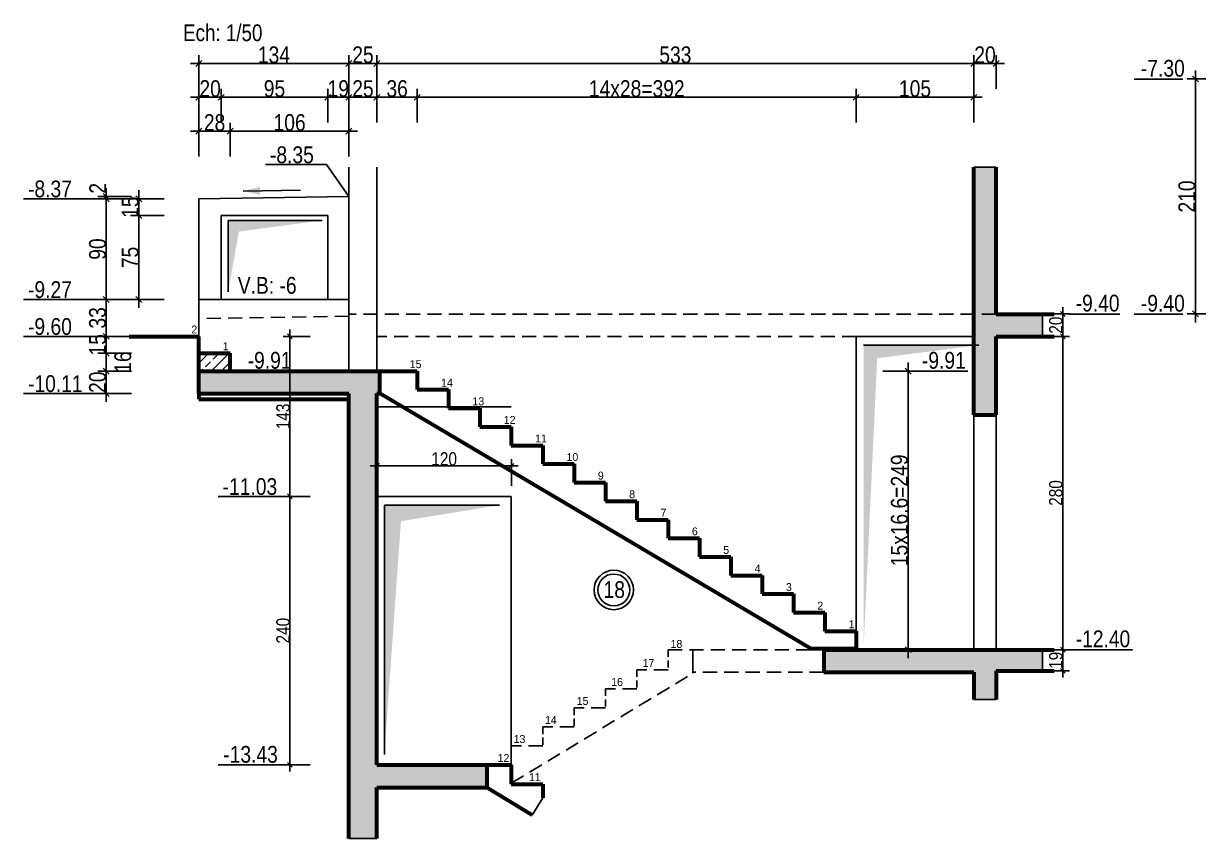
# Model space of a CAD drawing. Header units: millimetres. Extents: x 0 to 26991, y -21919 to -4.
# Drawn here: x 12061 to 13110, y -20234 to -19506 of the extents above; entities that cross this region are included whole.
import ezdxf
from ezdxf.enums import TextEntityAlignment as Align

# ---------------------------------------------------------------- set-up
doc = ezdxf.new("R2010")
doc.units = ezdxf.units.MM
doc.linetypes.add('CACHEX2', pattern=[19.05, 12.7, -6.35])
for name, color, linetype in [('01_cote_gen', 4, 'Continuous'), ('01_linteaux', 2, 'Continuous'), ('01_murs_sup', 2, 'CACHEX2'), ('01_poch_BN', 9, 'Continuous'), ('01_poch_murs', 253, 'Continuous'), ('01_texte', 230, 'Continuous'), ('AA_COTES', 2, 'Continuous')]:
    doc.layers.add(name, color=color, linetype=linetype)
doc.layers.add('01_murs_coup', color=5, linetype='Continuous', lineweight=60)
doc.styles.add('ARIAL NA', font='ARIALN.TTF')
doc.styles.add('Eurostile', font='')
doc.styles.add('MATTE_TXT', font='arial.ttf')
doc.styles.add('STYLE2', font='ARIALN.TTF')
doc.styles.get('Eurostile').set_extended_font_data('Eurostile')
doc.dimstyles.new('JB50', dxfattribs={"dimscale": 0.1, "dimtxt": 150, "dimasz": 15, "dimexe": 0.1, "dimexo": 0.1, "dimgap": 0.09, "dimtad": 1, "dimdec": 1, "dimdsep": 46, "dimtxsty": 'STYLE2', "dimblk1": 'BOND_G', "dimblk2": 'BOND_D', "dimsah": 1, "dimcen": 1.5, "dimdle": 0.01, "dimse1": 1, "dimse2": 1, "dimclrd": 4, "dimclre": 2, "dimclrt": 6, "dimazin": 2, "dimtfac": 2.333333, "dimtdec": 1, "dimtix": 1, "dimtmove": 2, "dimatfit": 3, "dimldrblk": 'BOND_G', "dimfxl": 1, "dimtolj": 1, "dimtzin": 0, "dimarcsym": 0})
doc.dimstyles.new('JB50res', dxfattribs={"dimscale": 0.1, "dimtxt": 120, "dimasz": 12, "dimexe": 0.1, "dimexo": 0.1, "dimgap": 0.09, "dimtad": 1, "dimdec": 1, "dimdsep": 46, "dimtxsty": 'STYLE2', "dimblk1": 'BOND_G', "dimblk2": 'BOND_D', "dimsah": 1, "dimcen": 1.5, "dimdle": 0.01, "dimse1": 1, "dimse2": 1, "dimclrd": 4, "dimclre": 2, "dimclrt": 6, "dimazin": 2, "dimtfac": 2.333333, "dimtdec": 1, "dimtix": 1, "dimtmove": 2, "dimatfit": 3, "dimldrblk": 'BOND_G', "dimfxl": 1, "dimtolj": 1, "dimtzin": 0, "dimarcsym": 0})

# ---------------------------------------------------------------- blocks, each defined once
blk = doc.blocks.new('BOND_G')
at = {"layer": 'AA_COTES', "color": 0}
for p, q in [((0, -5), (0, 15)), ((5, 0), (-5, 0)), ((1.77, 1.77), (-1.77, -1.77))]:
    blk.add_line(p, q, dxfattribs=at)
blk = doc.blocks.new('BOND_D')
at = {"layer": 'AA_COTES', "color": 0}
for p, q in [((5, 0), (-5, 0)), ((-1.77, -1.77), (1.77, 1.77)), ((0, 5), (0, -15))]:
    blk.add_line(p, q, dxfattribs=at)
blk = doc.blocks.new('*D2813')
at = {"layer": '01_cote_gen', "color": 4, "lineweight": -2, "transparency": 16777216}
blk.add_line((12413.7, -19571.9), (12802.7, -19571.9), dxfattribs=at)
at = {"layer": 'Defpoints', "color": 0, "transparency": 16777216}
for p in [(12804.2, -19571.9), (12412.2, -19594.4), (12804.2, -19905.1)]:
    blk.add_point(p, dxfattribs=at)
at = {"layer": '01_cote_gen', "color": 4, "lineweight": -2, "transparency": 16777216, "xscale": 1.5, "yscale": 1.5, "zscale": 1.5, "rotation": 180}
blk.add_blockref('BOND_G', (12412.2, -19571.9), dxfattribs=at)
at = {"layer": '01_cote_gen', "color": 4, "lineweight": -2, "transparency": 16777216, "xscale": 1.5, "yscale": 1.5, "zscale": 1.5}
blk.add_blockref('BOND_D', (12804.2, -19571.9), dxfattribs=at)
at = {"layer": '01_cote_gen', "color": 6, "transparency": 16777216, "insert": (12608.2, -19564.2), "char_height": 15, "attachment_point": 5, "style": 'STYLE2'}
blk.add_mtext('\\A1;14x28=392', dxfattribs=at)
blk = doc.blocks.new('*D2814')
at = {"layer": '01_cote_gen', "color": 4, "lineweight": -2, "transparency": 16777216}
blk.add_line((12805.7, -19571.9), (12907.7, -19571.9), dxfattribs=at)
at = {"layer": 'Defpoints', "color": 0, "transparency": 16777216}
for p in [(12909.2, -19571.9), (12804.2, -19594.4), (12909.2, -19605.9)]:
    blk.add_point(p, dxfattribs=at)
at = {"layer": '01_cote_gen', "color": 4, "lineweight": -2, "transparency": 16777216, "xscale": 1.5, "yscale": 1.5, "zscale": 1.5, "rotation": 180}
blk.add_blockref('BOND_G', (12804.2, -19571.9), dxfattribs=at)
at = {"layer": '01_cote_gen', "color": 4, "lineweight": -2, "transparency": 16777216, "xscale": 1.5, "yscale": 1.5, "zscale": 1.5}
blk.add_blockref('BOND_D', (12909.2, -19571.9), dxfattribs=at)
at = {"layer": '01_cote_gen', "color": 6, "transparency": 16777216, "insert": (12856.7, -19564.2), "char_height": 15, "attachment_point": 5, "style": 'STYLE2'}
blk.add_mtext('\\A1;105', dxfattribs=at)
blk = doc.blocks.new('*D2815')
at = {"layer": '01_cote_gen', "color": 4, "lineweight": -2, "transparency": 16777216}
blk.add_line((12377.7, -19571.9), (12410.7, -19571.9), dxfattribs=at)
at = {"layer": 'Defpoints', "color": 0, "transparency": 16777216}
for p in [(12412.2, -19571.9), (12376.2, -19594.4), (12412.2, -19594.4)]:
    blk.add_point(p, dxfattribs=at)
at = {"layer": '01_cote_gen', "color": 4, "lineweight": -2, "transparency": 16777216, "xscale": 1.5, "yscale": 1.5, "zscale": 1.5, "rotation": 180}
blk.add_blockref('BOND_G', (12376.2, -19571.9), dxfattribs=at)
at = {"layer": '01_cote_gen', "color": 4, "lineweight": -2, "transparency": 16777216, "xscale": 1.5, "yscale": 1.5, "zscale": 1.5}
blk.add_blockref('BOND_D', (12412.2, -19571.9), dxfattribs=at)
at = {"layer": '01_cote_gen', "color": 6, "transparency": 16777216, "insert": (12394.2, -19564.2), "char_height": 15, "attachment_point": 5, "style": 'STYLE2'}
blk.add_mtext('\\A1;36', dxfattribs=at)
blk = doc.blocks.new('*D2816')
at = {"layer": '01_cote_gen', "color": 4, "lineweight": -2, "transparency": 16777216}
blk.add_line((12850.5, -19818), (12850.5, -20064), dxfattribs=at)
at = {"layer": 'Defpoints', "color": 0, "transparency": 16777216}
for p in [(12413.7, -19816.5), (12839.4, -20065.5), (12850.5, -20065.5)]:
    blk.add_point(p, dxfattribs=at)
at = {"layer": '01_cote_gen', "color": 4, "lineweight": -2, "transparency": 16777216, "xscale": 1.5, "yscale": 1.5, "zscale": 1.5}
for name, p, rotation in [('BOND_G', (12850.5, -19816.5), 90), ('BOND_D', (12850.5, -20065.5), 270)]:
    blk.add_blockref(name, p, dxfattribs=dict(at, rotation=rotation))
at = {"layer": '01_cote_gen', "color": 6, "transparency": 16777216, "insert": (12842.8, -19941), "char_height": 15, "attachment_point": 5, "rotation": 90, "style": 'STYLE2'}
blk.add_mtext('\\A1;15x16.6=249', dxfattribs=at)
blk = doc.blocks.new('*D2817')
at = {"layer": '01_cote_gen', "color": 4, "lineweight": -2, "transparency": 16777216}
blk.add_line((12246.7, -19602.2), (12349.7, -19602.2), dxfattribs=at)
at = {"layer": 'Defpoints', "color": 0, "transparency": 16777216}
for p in [(12351.2, -19602.2), (12245.2, -19624.7), (12351.2, -19624.7)]:
    blk.add_point(p, dxfattribs=at)
at = {"layer": '01_cote_gen', "color": 4, "lineweight": -2, "transparency": 16777216, "xscale": 1.5, "yscale": 1.5, "zscale": 1.5, "rotation": 180}
blk.add_blockref('BOND_G', (12245.2, -19602.2), dxfattribs=at)
at = {"layer": '01_cote_gen', "color": 4, "lineweight": -2, "transparency": 16777216, "xscale": 1.5, "yscale": 1.5, "zscale": 1.5}
blk.add_blockref('BOND_D', (12351.2, -19602.2), dxfattribs=at)
at = {"layer": '01_cote_gen', "color": 6, "transparency": 16777216, "insert": (12298.2, -19594.5), "char_height": 15, "attachment_point": 5, "style": 'STYLE2'}
blk.add_mtext('\\A1;106', dxfattribs=at)
blk = doc.blocks.new('*D2818')
at = {"layer": '01_cote_gen', "color": 4, "lineweight": -2, "transparency": 16777216}
blk.add_line((12352.7, -19541.7), (12374.7, -19541.7), dxfattribs=at)
at = {"layer": 'Defpoints', "color": 0, "transparency": 16777216}
for p in [(12376.2, -19541.7), (12351.2, -19549.2), (12376.2, -19552.9)]:
    blk.add_point(p, dxfattribs=at)
at = {"layer": '01_cote_gen', "color": 4, "lineweight": -2, "transparency": 16777216, "xscale": 1.5, "yscale": 1.5, "zscale": 1.5, "rotation": 180}
blk.add_blockref('BOND_G', (12351.2, -19541.7), dxfattribs=at)
at = {"layer": '01_cote_gen', "color": 4, "lineweight": -2, "transparency": 16777216, "xscale": 1.5, "yscale": 1.5, "zscale": 1.5}
blk.add_blockref('BOND_D', (12376.2, -19541.7), dxfattribs=at)
at = {"layer": '01_cote_gen', "color": 6, "transparency": 16777216, "insert": (12363.7, -19534), "char_height": 15, "attachment_point": 5, "style": 'STYLE2'}
blk.add_mtext('\\A1;25', dxfattribs=at)
blk = doc.blocks.new('*D2819')
at = {"layer": '01_cote_gen', "color": 4, "lineweight": -2, "transparency": 16777216}
blk.add_line((12218.7, -19602.2), (12243.7, -19602.2), dxfattribs=at)
at = {"layer": 'Defpoints', "color": 0, "transparency": 16777216}
for p in [(12245.2, -19602.2), (12217.2, -19624.7), (12245.2, -19624.7)]:
    blk.add_point(p, dxfattribs=at)
at = {"layer": '01_cote_gen', "color": 4, "lineweight": -2, "transparency": 16777216, "xscale": 1.5, "yscale": 1.5, "zscale": 1.5, "rotation": 180}
blk.add_blockref('BOND_G', (12217.2, -19602.2), dxfattribs=at)
at = {"layer": '01_cote_gen', "color": 4, "lineweight": -2, "transparency": 16777216, "xscale": 1.5, "yscale": 1.5, "zscale": 1.5}
blk.add_blockref('BOND_D', (12245.2, -19602.2), dxfattribs=at)
at = {"layer": '01_cote_gen', "color": 6, "transparency": 16777216, "insert": (12231.2, -19594.5), "char_height": 15, "attachment_point": 5, "style": 'STYLE2'}
blk.add_mtext('\\A1;28', dxfattribs=at)
blk = doc.blocks.new('*D2820')
at = {"layer": '01_cote_gen', "color": 4, "lineweight": -2, "transparency": 16777216}
blk.add_line((12218.7, -19541.7), (12349.7, -19541.7), dxfattribs=at)
at = {"layer": 'Defpoints', "color": 0, "transparency": 16777216}
for p in [(12351.2, -19541.7), (12351.2, -19557.6), (12217.2, -19578.6)]:
    blk.add_point(p, dxfattribs=at)
at = {"layer": '01_cote_gen', "color": 4, "lineweight": -2, "transparency": 16777216, "xscale": 1.5, "yscale": 1.5, "zscale": 1.5, "rotation": 180}
blk.add_blockref('BOND_G', (12217.2, -19541.7), dxfattribs=at)
at = {"layer": '01_cote_gen', "color": 4, "lineweight": -2, "transparency": 16777216, "xscale": 1.5, "yscale": 1.5, "zscale": 1.5}
blk.add_blockref('BOND_D', (12351.2, -19541.7), dxfattribs=at)
at = {"layer": '01_cote_gen', "color": 6, "transparency": 16777216, "insert": (12284.2, -19534), "char_height": 15, "attachment_point": 5, "style": 'STYLE2'}
blk.add_mtext('\\A1;134', dxfattribs=at)
blk = doc.blocks.new('*D2821')
at = {"layer": '01_cote_gen', "color": 4, "lineweight": -2, "transparency": 16777216}
blk.add_line((12352.7, -19571.9), (12374.7, -19571.9), dxfattribs=at)
at = {"layer": 'Defpoints', "color": 0, "transparency": 16777216}
for p in [(12376.2, -19571.9), (12376.2, -19588.2), (12351.2, -19601.9)]:
    blk.add_point(p, dxfattribs=at)
at = {"layer": '01_cote_gen', "color": 4, "lineweight": -2, "transparency": 16777216, "xscale": 1.5, "yscale": 1.5, "zscale": 1.5, "rotation": 180}
blk.add_blockref('BOND_G', (12351.2, -19571.9), dxfattribs=at)
at = {"layer": '01_cote_gen', "color": 4, "lineweight": -2, "transparency": 16777216, "xscale": 1.5, "yscale": 1.5, "zscale": 1.5}
blk.add_blockref('BOND_D', (12376.2, -19571.9), dxfattribs=at)
at = {"layer": '01_cote_gen', "color": 6, "transparency": 16777216, "insert": (12363.7, -19564.2), "char_height": 15, "attachment_point": 5, "style": 'STYLE2'}
blk.add_mtext('\\A1;25', dxfattribs=at)
blk = doc.blocks.new('*D2822')
at = {"layer": '01_cote_gen', "color": 4, "lineweight": -2, "transparency": 16777216}
blk.add_line((12910.7, -19541.7), (12927.7, -19541.7), dxfattribs=at)
at = {"layer": 'Defpoints', "color": 0, "transparency": 16777216}
for p in [(12929.2, -19541.7), (12909.2, -19578.6), (12929.2, -19670.4)]:
    blk.add_point(p, dxfattribs=at)
at = {"layer": '01_cote_gen', "color": 4, "lineweight": -2, "transparency": 16777216, "xscale": 1.5, "yscale": 1.5, "zscale": 1.5, "rotation": 180}
blk.add_blockref('BOND_G', (12909.2, -19541.7), dxfattribs=at)
at = {"layer": '01_cote_gen', "color": 4, "lineweight": -2, "transparency": 16777216, "xscale": 1.5, "yscale": 1.5, "zscale": 1.5}
blk.add_blockref('BOND_D', (12929.2, -19541.7), dxfattribs=at)
at = {"layer": '01_cote_gen', "color": 6, "transparency": 16777216, "insert": (12919.2, -19534), "char_height": 15, "attachment_point": 5, "style": 'STYLE2'}
blk.add_mtext('\\A1;20', dxfattribs=at)
blk = doc.blocks.new('*D2823')
at = {"layer": '01_cote_gen', "color": 4, "lineweight": -2, "transparency": 16777216}
blk.add_line((12377.7, -19541.7), (12907.7, -19541.7), dxfattribs=at)
at = {"layer": 'Defpoints', "color": 0, "transparency": 16777216}
for p in [(12909.2, -19541.7), (12376.2, -19579.4), (12909.2, -19593.8)]:
    blk.add_point(p, dxfattribs=at)
at = {"layer": '01_cote_gen', "color": 4, "lineweight": -2, "transparency": 16777216, "xscale": 1.5, "yscale": 1.5, "zscale": 1.5, "rotation": 180}
blk.add_blockref('BOND_G', (12376.2, -19541.7), dxfattribs=at)
at = {"layer": '01_cote_gen', "color": 4, "lineweight": -2, "transparency": 16777216, "xscale": 1.5, "yscale": 1.5, "zscale": 1.5}
blk.add_blockref('BOND_D', (12909.2, -19541.7), dxfattribs=at)
at = {"layer": '01_cote_gen', "color": 6, "transparency": 16777216, "insert": (12642.7, -19534), "char_height": 15, "attachment_point": 5, "style": 'STYLE2'}
blk.add_mtext('\\A1;533', dxfattribs=at)
blk = doc.blocks.new('*D2831')
at = {"layer": '01_cote_gen', "color": 4, "lineweight": -2, "transparency": 16777216}
blk.add_line((12134.4, -19835), (12134.4, -19818), dxfattribs=at)
at = {"layer": 'Defpoints', "color": 0, "transparency": 16777216}
for p in [(12134.4, -19816.5), (12289.8, -19816.5), (12289.8, -19836.5)]:
    blk.add_point(p, dxfattribs=at)
at = {"layer": '01_cote_gen', "color": 4, "lineweight": -2, "transparency": 16777216, "xscale": 1.5, "yscale": 1.5, "zscale": 1.5}
for name, p, rotation in [('BOND_D', (12134.4, -19816.5), 90), ('BOND_G', (12134.4, -19836.5), 270)]:
    blk.add_blockref(name, p, dxfattribs=dict(at, rotation=rotation))
at = {"layer": '01_cote_gen', "color": 6, "transparency": 16777216, "insert": (12126.7, -19826.5), "char_height": 15, "attachment_point": 5, "rotation": 90, "style": 'STYLE2'}
blk.add_mtext('\\A1;20', dxfattribs=at)
blk = doc.blocks.new('*D2832')
at = {"layer": '01_cote_gen', "color": 4, "lineweight": -2, "transparency": 16777216}
blk.add_line((12134.4, -19815), (12134.4, -19802), dxfattribs=at)
at = {"layer": 'Defpoints', "color": 0, "transparency": 16777216}
for p in [(12134.4, -19800.5), (12245.2, -19800.5), (12156.9, -19816.5)]:
    blk.add_point(p, dxfattribs=at)
at = {"layer": '01_cote_gen', "color": 4, "lineweight": -2, "transparency": 16777216, "xscale": 1.5, "yscale": 1.5, "zscale": 1.5}
for name, p, rotation in [('BOND_D', (12134.4, -19800.5), 90), ('BOND_G', (12134.4, -19816.5), 270)]:
    blk.add_blockref(name, p, dxfattribs=dict(at, rotation=rotation))
at = {"layer": '01_cote_gen', "color": 6, "transparency": 16777216, "insert": (12149.3, -19808.5), "char_height": 15, "attachment_point": 5, "rotation": 90, "style": 'STYLE2'}
blk.add_mtext('\\A1;16', dxfattribs=at)
blk = doc.blocks.new('*D2833')
at = {"layer": '01_cote_gen', "color": 4, "lineweight": -2, "transparency": 16777216}
for p, q in [((12134.4, -19784), (12134.4, -19782.5)), ((12134.4, -19785.5), (12134.4, -19800.5)), ((12134.4, -19802), (12134.4, -19803.5))]:
    blk.add_line(p, q, dxfattribs=at)
at = {"layer": 'Defpoints', "color": 0, "transparency": 16777216}
for p in [(12156.9, -19785.5), (12134.4, -19800.5), (12156.9, -19800.5)]:
    blk.add_point(p, dxfattribs=at)
at = {"layer": '01_cote_gen', "color": 4, "lineweight": -2, "transparency": 16777216, "xscale": 1.5, "yscale": 1.5, "zscale": 1.5}
for name, p, rotation in [('BOND_G', (12134.4, -19785.5), 270), ('BOND_D', (12134.4, -19800.5), 90)]:
    blk.add_blockref(name, p, dxfattribs=dict(at, rotation=rotation))
at = {"layer": '01_cote_gen', "color": 6, "transparency": 16777216, "insert": (12126.7, -19793), "char_height": 15, "attachment_point": 5, "rotation": 90, "style": 'STYLE2'}
blk.add_mtext('\\A1;15', dxfattribs=at)
blk = doc.blocks.new('*D2834')
at = {"layer": '01_cote_gen', "color": 4, "lineweight": -2, "transparency": 16777216}
blk.add_line((12134.4, -19784), (12134.4, -19754), dxfattribs=at)
at = {"layer": 'Defpoints', "color": 0, "transparency": 16777216}
for p in [(12134.4, -19752.5), (12217.2, -19752.5), (12186.1, -19785.5)]:
    blk.add_point(p, dxfattribs=at)
at = {"layer": '01_cote_gen', "color": 4, "lineweight": -2, "transparency": 16777216, "xscale": 1.5, "yscale": 1.5, "zscale": 1.5}
for name, p, rotation in [('BOND_D', (12134.4, -19752.5), 90), ('BOND_G', (12134.4, -19785.5), 270)]:
    blk.add_blockref(name, p, dxfattribs=dict(at, rotation=rotation))
at = {"layer": '01_cote_gen', "color": 6, "transparency": 16777216, "insert": (12126.7, -19769), "char_height": 15, "attachment_point": 5, "rotation": 90, "style": 'STYLE2'}
blk.add_mtext('\\A1;33', dxfattribs=at)
blk = doc.blocks.new('*D2835')
at = {"layer": '01_cote_gen', "color": 4, "lineweight": -2, "transparency": 16777216}
blk.add_line((12134.4, -19751), (12134.4, -19664), dxfattribs=at)
at = {"layer": 'Defpoints', "color": 0, "transparency": 16777216}
for p in [(12134.4, -19662.5), (12217.2, -19662.5), (12217.2, -19752.5)]:
    blk.add_point(p, dxfattribs=at)
at = {"layer": '01_cote_gen', "color": 4, "lineweight": -2, "transparency": 16777216, "xscale": 1.5, "yscale": 1.5, "zscale": 1.5}
for name, p, rotation in [('BOND_D', (12134.4, -19662.5), 90), ('BOND_G', (12134.4, -19752.5), 270)]:
    blk.add_blockref(name, p, dxfattribs=dict(at, rotation=rotation))
at = {"layer": '01_cote_gen', "color": 6, "transparency": 16777216, "insert": (12126.7, -19707.5), "char_height": 15, "attachment_point": 5, "rotation": 90, "style": 'STYLE2'}
blk.add_mtext('\\A1;90', dxfattribs=at)
blk = doc.blocks.new('*D2836')
at = {"layer": '01_cote_gen', "color": 4, "lineweight": -2, "transparency": 16777216}
for p, q in [((12134.4, -19659), (12134.4, -19657.5)), ((12134.4, -19660.5), (12134.4, -19662.5)), ((12134.4, -19664), (12134.4, -19665.5))]:
    blk.add_line(p, q, dxfattribs=at)
at = {"layer": 'Defpoints', "color": 0, "transparency": 16777216}
for p in [(12134.4, -19662.5), (12217.2, -19662.5), (12351.2, -19660.5)]:
    blk.add_point(p, dxfattribs=at)
at = {"layer": '01_cote_gen', "color": 4, "lineweight": -2, "transparency": 16777216, "xscale": 1.5, "yscale": 1.5, "zscale": 1.5}
for name, p, rotation in [('BOND_G', (12134.4, -19660.5), 270), ('BOND_D', (12134.4, -19662.5), 90)]:
    blk.add_blockref(name, p, dxfattribs=dict(at, rotation=rotation))
at = {"layer": '01_cote_gen', "color": 6, "transparency": 16777216, "insert": (12126.8, -19653.2), "char_height": 15, "attachment_point": 5, "rotation": 90, "style": 'STYLE2'}
blk.add_mtext('\\A1;2', dxfattribs=at)
blk = doc.blocks.new('*D2837')
at = {"layer": '01_cote_gen', "color": 4, "lineweight": -2, "transparency": 16777216}
blk.add_line((12163.6, -19751), (12163.6, -19679), dxfattribs=at)
at = {"layer": 'Defpoints', "color": 0, "transparency": 16777216}
for p in [(12163.6, -19677.5), (12237.2, -19677.5), (12237.2, -19752.5)]:
    blk.add_point(p, dxfattribs=at)
at = {"layer": '01_cote_gen', "color": 4, "lineweight": -2, "transparency": 16777216, "xscale": 1.5, "yscale": 1.5, "zscale": 1.5}
for name, p, rotation in [('BOND_D', (12163.6, -19677.5), 90), ('BOND_G', (12163.6, -19752.5), 270)]:
    blk.add_blockref(name, p, dxfattribs=dict(at, rotation=rotation))
at = {"layer": '01_cote_gen', "color": 6, "transparency": 16777216, "insert": (12155.9, -19715), "char_height": 15, "attachment_point": 5, "rotation": 90, "style": 'STYLE2'}
blk.add_mtext('\\A1;75', dxfattribs=at)
blk = doc.blocks.new('*D2838')
at = {"layer": '01_cote_gen', "color": 4, "lineweight": -2, "transparency": 16777216}
for p, q in [((12163.6, -19661), (12163.6, -19659.5)), ((12163.6, -19662.5), (12163.6, -19677.5)), ((12163.6, -19679), (12163.6, -19680.5))]:
    blk.add_line(p, q, dxfattribs=at)
at = {"layer": 'Defpoints', "color": 0, "transparency": 16777216}
for p in [(12155.5, -19662.5), (12163.6, -19677.5), (12175.7, -19677.5)]:
    blk.add_point(p, dxfattribs=at)
at = {"layer": '01_cote_gen', "color": 4, "lineweight": -2, "transparency": 16777216, "xscale": 1.5, "yscale": 1.5, "zscale": 1.5}
for name, p, rotation in [('BOND_G', (12163.6, -19662.5), 270), ('BOND_D', (12163.6, -19677.5), 90)]:
    blk.add_blockref(name, p, dxfattribs=dict(at, rotation=rotation))
at = {"layer": '01_cote_gen', "color": 6, "transparency": 16777216, "insert": (12155.9, -19670), "char_height": 15, "attachment_point": 5, "rotation": 90, "style": 'STYLE2'}
blk.add_mtext('\\A1;15', dxfattribs=at)
blk = doc.blocks.new('*D2839')
at = {"layer": '01_cote_gen', "color": 4, "lineweight": -2, "transparency": 16777216}
blk.add_line((12218.7, -19571.9), (12235.7, -19571.9), dxfattribs=at)
at = {"layer": 'Defpoints', "color": 0, "transparency": 16777216}
for p in [(12217.2, -19564.2), (12237.2, -19571.9), (12237.2, -19652.9)]:
    blk.add_point(p, dxfattribs=at)
at = {"layer": '01_cote_gen', "color": 4, "lineweight": -2, "transparency": 16777216, "xscale": 1.5, "yscale": 1.5, "zscale": 1.5, "rotation": 180}
blk.add_blockref('BOND_G', (12217.2, -19571.9), dxfattribs=at)
at = {"layer": '01_cote_gen', "color": 4, "lineweight": -2, "transparency": 16777216, "xscale": 1.5, "yscale": 1.5, "zscale": 1.5}
blk.add_blockref('BOND_D', (12237.2, -19571.9), dxfattribs=at)
at = {"layer": '01_cote_gen', "color": 6, "transparency": 16777216, "insert": (12227.2, -19564.2), "char_height": 15, "attachment_point": 5, "style": 'STYLE2'}
blk.add_mtext('\\A1;20', dxfattribs=at)
blk = doc.blocks.new('*D2840')
at = {"layer": '01_cote_gen', "color": 4, "lineweight": -2, "transparency": 16777216}
blk.add_line((12238.7, -19571.9), (12330.7, -19571.9), dxfattribs=at)
at = {"layer": 'Defpoints', "color": 0, "transparency": 16777216}
for p in [(12237.2, -19579.4), (12332.2, -19571.9), (12332.2, -19652.9)]:
    blk.add_point(p, dxfattribs=at)
at = {"layer": '01_cote_gen', "color": 4, "lineweight": -2, "transparency": 16777216, "xscale": 1.5, "yscale": 1.5, "zscale": 1.5, "rotation": 180}
blk.add_blockref('BOND_G', (12237.2, -19571.9), dxfattribs=at)
at = {"layer": '01_cote_gen', "color": 4, "lineweight": -2, "transparency": 16777216, "xscale": 1.5, "yscale": 1.5, "zscale": 1.5}
blk.add_blockref('BOND_D', (12332.2, -19571.9), dxfattribs=at)
at = {"layer": '01_cote_gen', "color": 6, "transparency": 16777216, "insert": (12284.7, -19564.2), "char_height": 15, "attachment_point": 5, "style": 'STYLE2'}
blk.add_mtext('\\A1;95', dxfattribs=at)
blk = doc.blocks.new('*D2841')
at = {"layer": '01_cote_gen', "color": 4, "lineweight": -2, "transparency": 16777216}
blk.add_line((12333.7, -19571.9), (12349.7, -19571.9), dxfattribs=at)
at = {"layer": 'Defpoints', "color": 0, "transparency": 16777216}
for p in [(12351.2, -19571.9), (12332.2, -19585.7), (12351.2, -19585.7)]:
    blk.add_point(p, dxfattribs=at)
at = {"layer": '01_cote_gen', "color": 4, "lineweight": -2, "transparency": 16777216, "xscale": 1.5, "yscale": 1.5, "zscale": 1.5, "rotation": 180}
blk.add_blockref('BOND_G', (12332.2, -19571.9), dxfattribs=at)
at = {"layer": '01_cote_gen', "color": 4, "lineweight": -2, "transparency": 16777216, "xscale": 1.5, "yscale": 1.5, "zscale": 1.5}
blk.add_blockref('BOND_D', (12351.2, -19571.9), dxfattribs=at)
at = {"layer": '01_cote_gen', "color": 6, "transparency": 16777216, "insert": (12341.7, -19564.2), "char_height": 15, "attachment_point": 5, "style": 'STYLE2'}
blk.add_mtext('\\A1;19', dxfattribs=at)
blk = doc.blocks.new('*D2928')
at = {"layer": '01_cote_gen', "color": 4, "lineweight": -2, "ltscale": 0.5, "transparency": 16777216}
blk.add_line((12298.5, -20167.3), (12298.5, -19929.7), dxfattribs=at)
at = {"layer": 'Defpoints', "color": 0, "ltscale": 0.5, "transparency": 16777216}
for p in [(12298.5, -19928.5), (12413.1, -19928.5), (12413.1, -20168.5)]:
    blk.add_point(p, dxfattribs=at)
at = {"layer": '01_cote_gen', "color": 4, "lineweight": -2, "ltscale": 0.5, "transparency": 16777216, "xscale": 1.2, "yscale": 1.2, "zscale": 1.2}
for name, p, rotation in [('BOND_D', (12298.5, -19928.5), 90), ('BOND_G', (12298.5, -20168.5), 270)]:
    blk.add_blockref(name, p, dxfattribs=dict(at, rotation=rotation))
at = {"layer": '01_cote_gen', "color": 6, "ltscale": 0.5, "transparency": 16777216, "insert": (12292.4, -20048.5), "char_height": 12, "attachment_point": 5, "rotation": 90, "style": 'STYLE2'}
blk.add_mtext('\\A1;240', dxfattribs=at)
blk = doc.blocks.new('*D2929')
at = {"layer": '01_cote_gen', "color": 4, "lineweight": -2, "ltscale": 0.5, "transparency": 16777216}
blk.add_line((12298.5, -19927.3), (12298.5, -19786.7), dxfattribs=at)
at = {"layer": 'Defpoints', "color": 0, "ltscale": 0.5, "transparency": 16777216}
for p in [(12298.5, -19785.5), (12458.5, -19785.5), (12458.5, -19928.5)]:
    blk.add_point(p, dxfattribs=at)
at = {"layer": '01_cote_gen', "color": 4, "lineweight": -2, "ltscale": 0.5, "transparency": 16777216, "xscale": 1.2, "yscale": 1.2, "zscale": 1.2}
for name, p, rotation in [('BOND_D', (12298.5, -19785.5), 90), ('BOND_G', (12298.5, -19928.5), 270)]:
    blk.add_blockref(name, p, dxfattribs=dict(at, rotation=rotation))
at = {"layer": '01_cote_gen', "color": 6, "ltscale": 0.5, "transparency": 16777216, "insert": (12292.4, -19857), "char_height": 12, "attachment_point": 5, "rotation": 90, "style": 'STYLE2'}
blk.add_mtext('\\A1;143', dxfattribs=at)
blk = doc.blocks.new('*D2930')
at = {"layer": '01_cote_gen', "color": 4, "lineweight": -2, "ltscale": 0.5, "transparency": 16777216}
blk.add_line((12988.7, -19766.7), (12988.7, -19784.3), dxfattribs=at)
at = {"layer": 'Defpoints', "color": 0, "ltscale": 0.5, "transparency": 16777216}
for p in [(12980.9, -19765.5), (12980.9, -19785.5), (12988.7, -19785.5)]:
    blk.add_point(p, dxfattribs=at)
at = {"layer": '01_cote_gen', "color": 4, "lineweight": -2, "ltscale": 0.5, "transparency": 16777216, "xscale": 1.2, "yscale": 1.2, "zscale": 1.2}
for name, p, rotation in [('BOND_G', (12988.7, -19765.5), 90), ('BOND_D', (12988.7, -19785.5), 270)]:
    blk.add_blockref(name, p, dxfattribs=dict(at, rotation=rotation))
at = {"layer": '01_cote_gen', "color": 6, "ltscale": 0.5, "transparency": 16777216, "insert": (12982.5, -19775.5), "char_height": 12, "attachment_point": 5, "rotation": 90, "style": 'STYLE2'}
blk.add_mtext('\\A1;20', dxfattribs=at)
blk = doc.blocks.new('*D2931')
at = {"layer": '01_cote_gen', "color": 4, "lineweight": -2, "ltscale": 0.5, "transparency": 16777216}
blk.add_line((12988.7, -19786.7), (12988.7, -20064.3), dxfattribs=at)
at = {"layer": 'Defpoints', "color": 0, "ltscale": 0.5, "transparency": 16777216}
for p in [(12955, -19785.5), (12955, -20065.5), (12988.7, -20065.5)]:
    blk.add_point(p, dxfattribs=at)
at = {"layer": '01_cote_gen', "color": 4, "lineweight": -2, "ltscale": 0.5, "transparency": 16777216, "xscale": 1.2, "yscale": 1.2, "zscale": 1.2}
for name, p, rotation in [('BOND_G', (12988.7, -19785.5), 90), ('BOND_D', (12988.7, -20065.5), 270)]:
    blk.add_blockref(name, p, dxfattribs=dict(at, rotation=rotation))
at = {"layer": '01_cote_gen', "color": 6, "ltscale": 0.5, "transparency": 16777216, "insert": (12982.5, -19925.5), "char_height": 12, "attachment_point": 5, "rotation": 90, "style": 'STYLE2'}
blk.add_mtext('\\A1;280', dxfattribs=at)
blk = doc.blocks.new('*D2932')
at = {"layer": '01_cote_gen', "color": 4, "lineweight": -2, "ltscale": 0.5, "transparency": 16777216}
blk.add_line((12988.7, -20066.7), (12988.7, -20083.3), dxfattribs=at)
at = {"layer": 'Defpoints', "color": 0, "ltscale": 0.5, "transparency": 16777216}
for p in [(12945, -20065.5), (12945, -20084.5), (12988.7, -20084.5)]:
    blk.add_point(p, dxfattribs=at)
at = {"layer": '01_cote_gen', "color": 4, "lineweight": -2, "ltscale": 0.5, "transparency": 16777216, "xscale": 1.2, "yscale": 1.2, "zscale": 1.2}
for name, p, rotation in [('BOND_G', (12988.7, -20065.5), 90), ('BOND_D', (12988.7, -20084.5), 270)]:
    blk.add_blockref(name, p, dxfattribs=dict(at, rotation=rotation))
at = {"layer": '01_cote_gen', "color": 6, "ltscale": 0.5, "transparency": 16777216, "insert": (12982.5, -20075), "char_height": 12, "attachment_point": 5, "rotation": 90, "style": 'STYLE2'}
blk.add_mtext('\\A1;19', dxfattribs=at)
blk = doc.blocks.new('*D2933')
at = {"layer": '01_cote_gen', "color": 4, "lineweight": -2, "ltscale": 0.5, "transparency": 16777216}
blk.add_line((12377.4, -19901.2), (12495, -19901.2), dxfattribs=at)
at = {"layer": 'Defpoints', "color": 0, "ltscale": 0.5, "transparency": 16777216}
for p in [(12496.2, -19901.2), (12376.2, -19928.5), (12496.2, -19928.5)]:
    blk.add_point(p, dxfattribs=at)
at = {"layer": '01_cote_gen', "color": 4, "lineweight": -2, "ltscale": 0.5, "transparency": 16777216, "xscale": 1.2, "yscale": 1.2, "zscale": 1.2, "rotation": 180}
blk.add_blockref('BOND_G', (12376.2, -19901.2), dxfattribs=at)
at = {"layer": '01_cote_gen', "color": 4, "lineweight": -2, "ltscale": 0.5, "transparency": 16777216, "xscale": 1.2, "yscale": 1.2, "zscale": 1.2}
blk.add_blockref('BOND_D', (12496.2, -19901.2), dxfattribs=at)
at = {"layer": '01_cote_gen', "color": 6, "ltscale": 0.5, "transparency": 16777216, "insert": (12436.2, -19895.1), "char_height": 12, "attachment_point": 5, "style": 'STYLE2'}
blk.add_mtext('\\A1;120', dxfattribs=at)
blk = doc.blocks.new('*D3056')
at = {"layer": '01_cote_gen', "color": 4, "lineweight": -2, "ltscale": 0.1, "transparency": 16777216}
blk.add_line((13107.2, -19764), (13107.2, -19557), dxfattribs=at)
at = {"layer": 'Defpoints', "color": 0, "ltscale": 0.1, "transparency": 16777216}
for p in [(13107.2, -19555.5), (13350.3, -19555.5), (13316.7, -19765.5)]:
    blk.add_point(p, dxfattribs=at)
at = {"layer": '01_cote_gen', "color": 4, "lineweight": -2, "ltscale": 0.1, "transparency": 16777216, "xscale": 1.5, "yscale": 1.5, "zscale": 1.5}
for name, p, rotation in [('BOND_D', (13107.2, -19555.5), 90), ('BOND_G', (13107.2, -19765.5), 270)]:
    blk.add_blockref(name, p, dxfattribs=dict(at, rotation=rotation))
at = {"layer": '01_cote_gen', "color": 6, "ltscale": 0.1, "transparency": 16777216, "insert": (13099.5, -19660.5), "char_height": 15, "attachment_point": 5, "rotation": 90, "style": 'STYLE2'}
blk.add_mtext('\\A1;210', dxfattribs=at)

msp = doc.modelspace()

# ---------------------------------------------------------------- hatches: boundary and pattern name
at = {"layer": '01_poch_BN', "ltscale": 0.1}
h = msp.add_hatch(color=256, dxfattribs=at)
h.dxf.hatch_style = 1
h.paths.add_polyline_path([(12929.19, -19785.55), (12970.68, -19785.55), (12970.68, -19765.55), (12929.19, -19765.55), (12929.19, -19634.35), (12909.19, -19634.35), (12909.19, -19855.55), (12929.19, -19855.55)])
h.paths.add_polyline_path([(12970.68, -20065.55), (12909.19, -20065.55), (12775.19, -20065.55), (12775.19, -20085.55), (12909.19, -20085.55), (12909.19, -20110.09), (12929.19, -20110.09), (12929.19, -20084.55), (12970.68, -20084.55)])
h = msp.add_hatch(color=256, dxfattribs=at)
h.dxf.hatch_style = 1
h.paths.add_polyline_path([(12378.71, -19816.55), (12217.21, -19816.55), (12217.21, -19836.55), (12351.19, -19836.55), (12351.19, -20234.26), (12376.19, -20234.26), (12376.19, -20188.55), (12474.19, -20188.55), (12474.19, -20168.55), (12376.19, -20168.55), (12376.19, -19836.55), (12378.71, -19836.55)])
at = {"layer": '01_poch_murs', "ltscale": 0.5}
h = msp.add_hatch(dxfattribs=at)
h.set_pattern_fill('ANSI33', color=256, scale=2)
h.set_pattern_definition([(45, (-876.907, 0), (-8.980256, 8.980256), []), (45, (-867.926, 0), (-8.980256, 8.980256), [6.35, -3.175])])
h.paths.add_polyline_path([(12245.21, -19800.55), (12217.21, -19800.55), (12217.21, -19816.55), (12245.21, -19816.55)])

# ---------------------------------------------------------------- linework, layer by layer
at = {"layer": '01_cote_gen'}
msp.add_line((12524.19, -20198.04), (12514.93, -20213.3), dxfattribs=at)
at = {"layer": '01_linteaux'}
for p, q in [((12351.19, -19816.55), (12351.19, -19634.35)), ((12376.19, -19816.55), (12376.19, -19634.35)), ((12351.19, -19660.55), (12217.21, -19662.55)), ((12217.21, -19752.55), (12217.21, -19662.55)), ((12332.21, -19677.55), (12237.21, -19677.55)), ((12237.21, -19752.55), (12237.21, -19677.55)), ((12332.21, -19752.55), (12332.21, -19677.55)), ((12351.19, -19752.55), (12217.21, -19752.55)), ((12217.21, -19785.55), (12217.21, -19752.55)), ((12804.19, -20048.95), (12804.19, -19785.55)), ((12804.19, -19785.55), (12909.19, -19785.55)), ((12376.19, -19848.55), (12496.19, -19848.55)), ((12909.19, -19855.55), (12909.19, -20065.55)), ((12929.19, -19855.55), (12929.19, -20065.55)), ((12376.19, -19928.55), (12496.19, -19928.55)), ((12496.19, -19928.55), (12496.19, -20168.55)), ((12658.19, -20065.55), (12658.19, -20086.57))]:
    msp.add_line(p, q, dxfattribs=at)
at = {"layer": '01_linteaux', "color": 253}
for p, q in [((12327.33, -19681.89), (12243.3, -19681.89)), ((12243.3, -19681.89), (12243.3, -19745.78))]:
    msp.add_line(p, q, dxfattribs=at)
for points in [[(12327.33, -19681.89), (12243.3, -19681.89), (12252.94, -19691.85)], [(12243.3, -19681.89), (12243.3, -19745.78), (12252.94, -19691.85)]]:
    msp.add_solid(points, dxfattribs=at)
at = {"layer": '01_murs_coup'}
for p, q in [((12909.19, -19855.55), (12909.19, -19634.35)), ((12929.19, -19765.55), (12929.19, -19634.35)), ((12929.19, -19765.55), (12980.85, -19765.55)), ((12154.98, -19785.55), (12217.21, -19785.55)), ((12217.21, -19836.55), (12217.21, -19785.55)), ((12929.19, -19855.55), (12929.19, -19785.55)), ((12929.19, -19785.55), (12980.85, -19785.55)), ((12217.21, -19800.55), (12245.21, -19800.55)), ((12245.21, -19816.55), (12245.21, -19800.55)), ((12217.21, -19816.55), (12412.19, -19816.55)), ((12378.71, -19836.55), (12378.71, -19816.55)), ((12384.19, -19816.55), (12412.19, -19816.55)), ((12412.19, -19816.55), (12412.19, -19833.15)), ((12217.21, -19836.55), (12351.19, -19836.55)), ((12217.21, -19836.55), (12217.21, -19841.55)), ((12217.21, -19841.55), (12351.19, -19841.55)), ((12351.19, -20234.26), (12351.19, -19836.55)), ((12376.19, -19836.55), (12378.71, -19836.55)), ((12376.19, -20168.55), (12376.19, -19836.55)), ((12763.29, -20064.55), (12378.71, -19836.55)), ((12412.19, -19833.15), (12440.19, -19833.15)), ((12440.19, -19833.15), (12440.19, -19849.75)), ((12440.19, -19849.75), (12468.19, -19849.75)), ((12468.19, -19849.75), (12468.19, -19866.35)), ((12909.19, -19855.55), (12929.19, -19855.55)), ((12468.19, -19866.35), (12496.19, -19866.35)), ((12496.19, -19866.35), (12496.19, -19882.95)), ((12496.19, -19882.95), (12524.19, -19882.95)), ((12524.19, -19882.95), (12524.19, -19899.55)), ((12524.19, -19899.55), (12552.19, -19899.55)), ((12552.19, -19899.55), (12552.19, -19916.15)), ((12552.19, -19916.15), (12580.19, -19916.15)), ((12580.19, -19916.15), (12580.19, -19932.75)), ((12580.19, -19932.75), (12608.19, -19932.75)), ((12608.19, -19932.75), (12608.19, -19949.35)), ((12608.19, -19949.35), (12636.19, -19949.35)), ((12636.19, -19949.35), (12636.19, -19965.95)), ((12636.19, -19965.95), (12664.19, -19965.95)), ((12664.19, -19965.95), (12664.19, -19982.55)), ((12664.19, -19982.55), (12692.19, -19982.55)), ((12692.19, -19982.55), (12692.19, -19999.15)), ((12692.19, -19999.15), (12720.19, -19999.15)), ((12720.19, -19999.15), (12720.19, -20015.75)), ((12720.19, -20015.75), (12748.19, -20015.75)), ((12748.19, -20015.75), (12748.19, -20032.35)), ((12748.19, -20032.35), (12776.19, -20032.35)), ((12776.19, -20032.35), (12776.19, -20048.95)), ((12776.19, -20048.95), (12804.19, -20048.95)), ((12804.19, -20048.95), (12804.19, -20064.55)), ((12763.29, -20064.55), (12804.19, -20064.55)), ((12775.19, -20065.55), (12775.19, -20085.55)), ((12775.19, -20065.55), (12909.19, -20065.55)), ((12909.19, -20065.55), (12980.85, -20065.55)), ((12775.19, -20085.55), (12909.19, -20085.55)), ((12909.19, -20085.55), (12909.19, -20110.09)), ((12929.19, -20084.55), (12980.85, -20084.55)), ((12929.19, -20084.55), (12929.19, -20110.09)), ((12376.19, -20168.55), (12496.19, -20168.55)), ((12474.19, -20168.55), (12474.19, -20188.57)), ((12496.19, -20168.55), (12496.19, -20185.55)), ((12496.19, -20185.55), (12524.19, -20185.55)), ((12524.19, -20185.55), (12524.19, -20198.04)), ((12376.19, -20234.26), (12376.19, -20188.55)), ((12376.19, -20188.55), (12474.16, -20188.55)), ((12514.93, -20213.3), (12474.16, -20188.55))]:
    msp.add_line(p, q, dxfattribs=at)
at = {"layer": '01_murs_sup'}
for p, q in [((12351.19, -19767.55), (12217.21, -19769.55)), ((12929.19, -19765.55), (12351.19, -19765.55)), ((12804.19, -19785.55), (12376.19, -19785.55)), ((12636.19, -20065.55), (12775.19, -20065.55)), ((12496.19, -20184.93), (12658.23, -20086.55)), ((12636.19, -20083.55), (12608.19, -20083.55)), ((12775.19, -20085.55), (12658.19, -20085.55)), ((12608.19, -20100.55), (12580.19, -20100.55)), ((12608.19, -20100.55), (12580.19, -20100.55)), ((12580.19, -20117.55), (12552.19, -20117.55)), ((12552.19, -20134.55), (12524.19, -20134.55)), ((12524.19, -20151.55), (12496.19, -20151.55))]:
    msp.add_line(p, q, dxfattribs=at)
at = {"layer": '01_murs_sup', "ltscale": 0.5}
for p, q in [((12636.19, -20065.55), (12636.19, -20083.55)), ((12608.19, -20083.55), (12608.19, -20100.55)), ((12580.19, -20100.55), (12580.19, -20117.55)), ((12552.19, -20117.55), (12552.19, -20134.55)), ((12524.19, -20134.55), (12524.19, -20151.55))]:
    msp.add_line(p, q, dxfattribs=at)
at = {"layer": '01_poch_BN', "ltscale": 0.1}
for p, q in [((12929.19, -19634.35), (12909.19, -19634.35)), ((12970.68, -19765.55), (12970.68, -19785.55)), ((12970.68, -20065.55), (12970.68, -20084.55)), ((12909.19, -20110.09), (12929.19, -20110.09)), ((12351.19, -20234.26), (12376.19, -20234.26))]:
    msp.add_line(p, q, dxfattribs=at)
at = {"layer": '01_poch_murs', "ltscale": 0.5}
for p, q in [((12810.79, -19793.35), (12913.69, -19793.35)), ((12382.79, -20159.31), (12382.79, -19936.35)), ((12382.79, -19936.35), (12485.69, -19936.35))]:
    msp.add_line(p, q, dxfattribs=at)
for points in [[(12810.79, -20062.69), (12810.79, -19793.35), (12822.9, -19805.04)], [(12810.79, -19793.35), (12913.69, -19793.35), (12822.9, -19805.04)], [(12382.79, -20159.31), (12382.79, -19936.35), (12397.64, -19950.68)], [(12382.79, -19936.35), (12485.69, -19936.35), (12397.64, -19950.68)]]:
    msp.add_solid(points, dxfattribs=at)
at = {"layer": '01_texte'}
for p, q in [((13052.54, -19555.55), (13095.84, -19555.55)), ((12331.09, -19632.06), (12276.61, -19632.06)), ((12351.19, -19660.55), (12331.09, -19632.06)), ((12126.88, -19662.55), (12060.56, -19662.55)), ((12307.79, -19654.92), (12256.87, -19655.68)), ((12126.88, -19752.55), (12060.56, -19752.55)), ((12994.68, -19765.55), (13039.66, -19765.55)), ((13052.54, -19765.55), (13095.84, -19765.55)), ((12126.88, -19785.55), (12060.56, -19785.55)), ((12857.96, -19816.55), (12903.92, -19816.55)), ((12126.88, -19836.55), (12060.56, -19836.55)), ((12292.52, -19928.55), (12234.31, -19928.55)), ((12994.68, -20065.55), (13050.88, -20065.55)), ((12292.52, -20168.55), (12234.31, -20168.55))]:
    msp.add_line(p, q, dxfattribs=at)
for radius in [17.61, 14.25]:
    msp.add_circle((12587.72, -20012.15), radius, dxfattribs=at)
for points in [[(12256.87, -19655.68), (12271.75, -19651.76), (12271.81, -19655.46)], [(12256.87, -19655.68), (12271.86, -19659.16), (12271.81, -19655.46)]]:
    msp.add_solid(points, dxfattribs=at)

# ---------------------------------------------------------------- texts
at = {"layer": '01_linteaux', "style": 'Eurostile'}
for s, p in [('17', (12613.41, -20080.9)), ('16', (12585.41, -20097.9))]:
    msp.add_text(s, height=7.059, dxfattribs=at).set_placement(p)
at = {"layer": '01_murs_sup', "style": 'Eurostile'}
for s, height, p in [('2', 7.06, (12210.48, -19782.9)), ('1', 7.06, (12238.48, -19797.9)), ('15', 7.059, (12405.46, -19813.9)), ('14', 7.059, (12433.46, -19830.5)), ('13', 7.059, (12461.46, -19847.1)), ('12', 7.059, (12489.46, -19863.7)), ('11', 7.059, (12517.46, -19880.3)), ('10', 7.059, (12545.46, -19896.9)), ('9', 7.06, (12573.46, -19913.5)), ('8', 7.06, (12601.46, -19930.1)), ('7', 7.06, (12629.46, -19946.7)), ('6', 7.06, (12657.46, -19963.3)), ('5', 7.06, (12685.46, -19979.9)), ('4', 7.06, (12713.46, -19996.5)), ('3', 7.06, (12741.46, -20013.1)), ('2', 7.06, (12769.46, -20029.7)), ('1', 7.06, (12797.46, -20046.3)), ('18', 7.059, (12638.38, -20063.9)), ('15', 7.059, (12554.55, -20114.9)), ('14', 7.059, (12526.22, -20131.9)), ('13', 7.059, (12498.22, -20148.9)), ('12', 7.059, (12483.92, -20165.9)), ('11', 7.059, (12511.92, -20182.9))]:
    msp.add_text(s, height=height, dxfattribs=at).set_placement(p)
at = {"layer": '01_texte', "style": 'MATTE_TXT', "width": 0.8}
msp.add_text('Ech: 1/50', height=15, dxfattribs=at).set_placement((12238.49, -19526.21), align=Align.BOTTOM_CENTER)
at = {"layer": '01_texte', "style": 'ARIAL NA'}
for s, p in [('-7.30', (13058.43, -19553.42)), ('-8.35', (12280.66, -19630.75)), ('-8.37', (12064.61, -19661.24)), ('-9.27', (12064.61, -19751.24)), ('V.B: -6', (12251.93, -19747.43)), ('-9.40', (13000.17, -19763.3)), ('-9.40', (13058.43, -19763.42)), ('-9.60', (12064.61, -19784.24)), ('-9.91', (12260.74, -19814.42)), ('-9.91', (12862.86, -19814.42)), ('-10.11', (12064.61, -19835.24)), ('-11.03', (12238.37, -19927.24)), ('18', (12578.59, -20019.27)), ('-12.40', (13000.17, -20063.3)), ('-13.43', (12238.96, -20166.52))]:
    msp.add_text(s, height=15, dxfattribs=at).set_placement(p)

# ---------------------------------------------------------------- dimensions: what is measured, and where the dimension line sits
at = {"layer": '01_cote_gen'}
for base, p1, p2, picture, middle in [((12351.19, -19541.65), (12217.21, -19578.59), (12351.19, -19557.6), '*D2820', (12284.2, -19533.99)), ((12376.19, -19541.65), (12351.19, -19549.15), (12376.19, -19552.9), '*D2818', (12363.69, -19533.99)), ((12909.19, -19541.65), (12376.19, -19579.35), (12909.19, -19593.79), '*D2823', (12642.69, -19533.99)), ((12929.19, -19541.65), (12909.19, -19578.59), (12929.19, -19670.42), '*D2822', (12919.19, -19533.99)), ((12237.21, -19571.85), (12217.21, -19564.15), (12237.21, -19652.85), '*D2839', (12227.21, -19564.18)), ((12332.21, -19571.85), (12237.21, -19579.35), (12332.21, -19652.85), '*D2840', (12284.71, -19564.18)), ((12351.19, -19571.85), (12332.21, -19585.7), (12351.19, -19585.7), '*D2841', (12341.7, -19564.18)), ((12376.19, -19571.85), (12351.19, -19601.9), (12376.19, -19588.18), '*D2821', (12363.69, -19564.18)), ((12412.19, -19571.85), (12376.19, -19594.35), (12412.19, -19594.35), '*D2815', (12394.19, -19564.18)), ((12909.19, -19571.85), (12804.19, -19594.35), (12909.19, -19605.94), '*D2814', (12856.69, -19564.18)), ((12245.21, -19602.18), (12217.21, -19624.68), (12245.21, -19624.68), '*D2819', (12231.21, -19594.51)), ((12351.19, -19602.18), (12245.21, -19624.68), (12351.19, -19624.68), '*D2817', (12298.2, -19594.51))]:
    dim = msp.add_linear_dim(base=base, p1=p1, p2=p2, dimstyle='JB50', dxfattribs=at)
    dim.commit()
    dim.dimension.update_dxf_attribs({"geometry": picture, "text_midpoint": middle})
at = {"layer": '01_cote_gen', "ltscale": 0.1}
dim = msp.add_linear_dim(base=(13107.18, -19555.55), p1=(13316.75, -19765.55), p2=(13350.28, -19555.55), angle=90, dimstyle='JB50', dxfattribs=at)
dim.commit()
dim.dimension.update_dxf_attribs({"geometry": '*D3056', "text_midpoint": (13099.52, -19660.55)})
at = {"layer": '01_cote_gen'}
dim = msp.add_linear_dim(base=(12804.19, -19571.85), p1=(12412.19, -19594.35), p2=(12804.19, -19905.13), text='14x28=392', dimstyle='JB50', dxfattribs=at)
dim.commit()
dim.dimension.update_dxf_attribs({"geometry": '*D2813', "text_midpoint": (12608.19, -19564.18)})
for base, p1, p2, picture, middle in [((12134.38, -19662.55), (12351.19, -19660.55), (12217.21, -19662.55), '*D2836', (12126.84, -19653.21)), ((12134.38, -19800.55), (12156.88, -19816.55), (12245.21, -19800.55), '*D2832', (12149.32, -19808.55))]:
    dim = msp.add_linear_dim(base=base, p1=p1, p2=p2, angle=90, dimstyle='JB50', dxfattribs=at)
    dim.commit()
    dim.dimension.update_dxf_attribs({"geometry": picture, "text_midpoint": middle, "dimtype": 160})
for base, p1, p2, picture, middle in [((12134.38, -19662.55), (12217.21, -19752.55), (12217.21, -19662.55), '*D2835', (12126.71, -19707.55)), ((12163.57, -19677.55), (12155.51, -19662.55), (12175.65, -19677.55), '*D2838', (12155.9, -19670.05)), ((12163.57, -19677.55), (12237.21, -19752.55), (12237.21, -19677.55), '*D2837', (12155.93, -19715.05)), ((12134.38, -19752.55), (12186.1, -19785.55), (12217.21, -19752.55), '*D2834', (12126.71, -19769.05)), ((12134.38, -19800.55), (12156.88, -19785.55), (12156.88, -19800.55), '*D2833', (12126.71, -19793.05)), ((12134.38, -19816.55), (12289.84, -19836.55), (12289.84, -19816.55), '*D2831', (12126.71, -19826.55))]:
    dim = msp.add_linear_dim(base=base, p1=p1, p2=p2, angle=90, dimstyle='JB50', dxfattribs=at)
    dim.commit()
    dim.dimension.update_dxf_attribs({"geometry": picture, "text_midpoint": middle})
at = {"layer": '01_cote_gen', "ltscale": 0.5}
for base, p1, p2, picture, middle in [((12988.68, -19785.55), (12980.85, -19765.55), (12980.85, -19785.55), '*D2930', (12982.55, -19775.55)), ((12298.52, -19785.55), (12458.49, -19928.55), (12458.49, -19785.55), '*D2929', (12292.38, -19857.05)), ((12988.68, -20065.55), (12955.02, -19785.55), (12955.02, -20065.55), '*D2931', (12982.55, -19925.55)), ((12298.52, -19928.55), (12413.14, -20168.55), (12413.14, -19928.55), '*D2928', (12292.38, -20048.55)), ((12988.68, -20084.55), (12945.02, -20065.55), (12945.02, -20084.55), '*D2932', (12982.55, -20075.05))]:
    dim = msp.add_linear_dim(base=base, p1=p1, p2=p2, angle=90, dimstyle='JB50res', dxfattribs=at)
    dim.commit()
    dim.dimension.update_dxf_attribs({"geometry": picture, "text_midpoint": middle})
at = {"layer": '01_cote_gen'}
dim = msp.add_linear_dim(base=(12850.46, -20065.55), p1=(12413.67, -19816.55), p2=(12839.44, -20065.55), angle=90, text='15x16.6=249', dimstyle='JB50', dxfattribs=at)
dim.commit()
dim.dimension.update_dxf_attribs({"geometry": '*D2816', "text_midpoint": (12842.8, -19941.05)})
at = {"layer": '01_cote_gen', "ltscale": 0.5}
dim = msp.add_linear_dim(base=(12496.19, -19901.25), p1=(12376.19, -19928.55), p2=(12496.19, -19928.55), dimstyle='JB50res', dxfattribs=at)
dim.commit()
dim.dimension.update_dxf_attribs({"geometry": '*D2933', "text_midpoint": (12436.19, -19895.11)})

doc.saveas('drawing.dxf')
